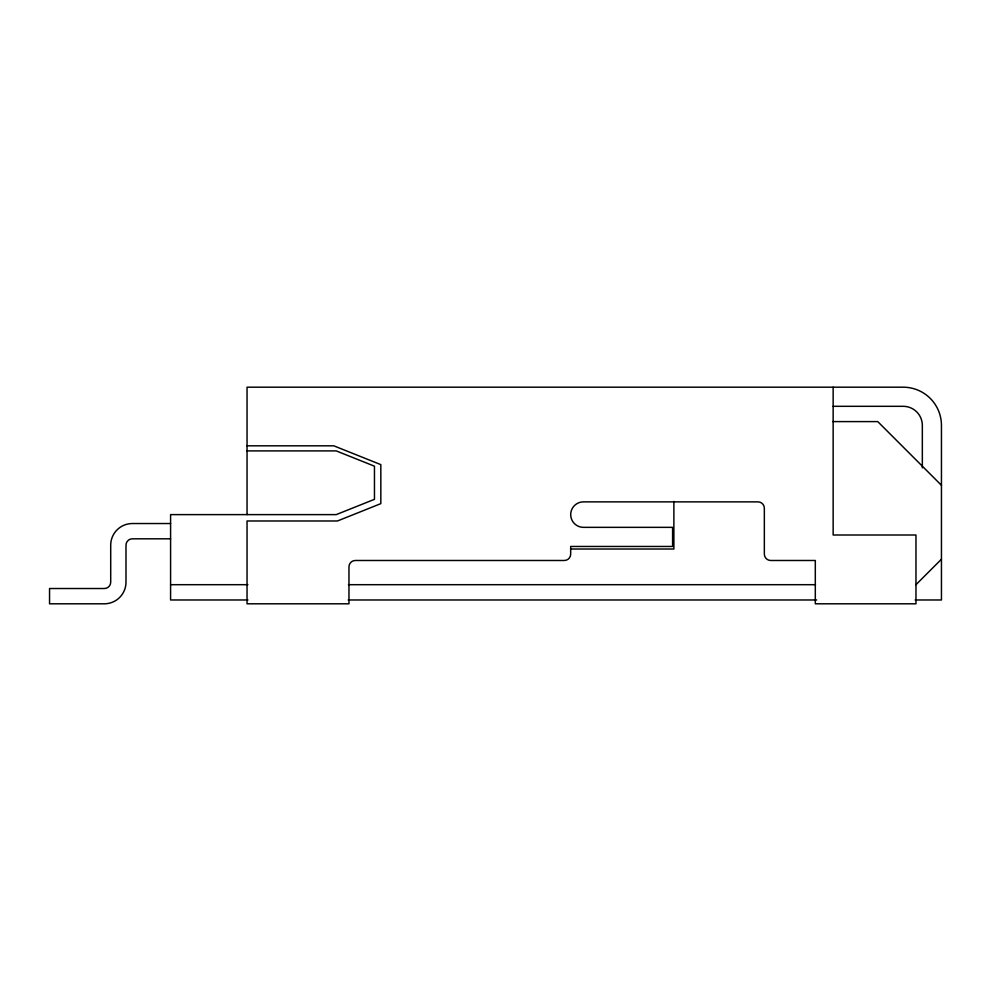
<?xml version="1.0" encoding="UTF-8"?>
<svg xmlns="http://www.w3.org/2000/svg" width="991" height="991" viewBox="0 0 991 991"><rect width="100%" height="100%" fill="white"/><g stroke="black" fill="none" stroke-linecap="round" stroke-linejoin="round"><path stroke-width="1.49" d="M915.969 584.69L941.45 559.209M833.146 406.31L903.222 406.31A19.114 19.114 0 0 1 922.336 425.424L922.336 467.888M832.836 421.596L877.741 421.596L941.45 485.305M247.044 445.814L333.781 445.814L380.829 464.63L380.829 503.639L337.46 520.981L247.044 520.981L247.044 603.804L348.968 603.804L348.968 566.852A6.367 6.367 0 0 1 355.348 560.485L564.3 560.485A6.367 6.367 0 0 0 570.68 554.105L570.68 546.462L672.604 546.462L672.604 527.348L583.414 527.348A12.747 12.747 0 0 1 570.68 514.614A12.747 12.747 0 0 1 583.414 501.867L757.979 501.867A6.367 6.367 0 0 1 764.346 508.247L764.346 554.105A6.367 6.367 0 0 0 770.713 560.485L815.308 560.485L815.308 603.804L915.969 603.804L915.969 535.004L833.146 535.004L833.146 387.196M247.044 450.905L336.234 450.905L374.462 466.191L374.462 499.328L336.234 514.614L170.588 514.614L170.588 599.976L247.985 599.976M170.588 523.533L132.373 523.533A21.666 21.666 0 0 0 110.707 545.186L110.707 582.138A6.367 6.367 0 0 1 104.34 588.518L49.55 588.518L49.55 603.804L104.34 603.804A21.666 21.666 0 0 0 125.993 582.138L125.993 545.186A6.367 6.367 0 0 1 132.373 538.819L170.588 538.819M570.68 549.014L673.88 549.014L673.88 501.421M170.588 584.69L247.911 584.69M348.436 584.69L815.444 584.69M348.175 599.976L816.646 599.976M915.139 599.976L941.45 599.976L941.45 425.424A38.228 38.228 0 0 0 903.222 387.196L247.044 387.196L247.044 514.614"/></g></svg>
